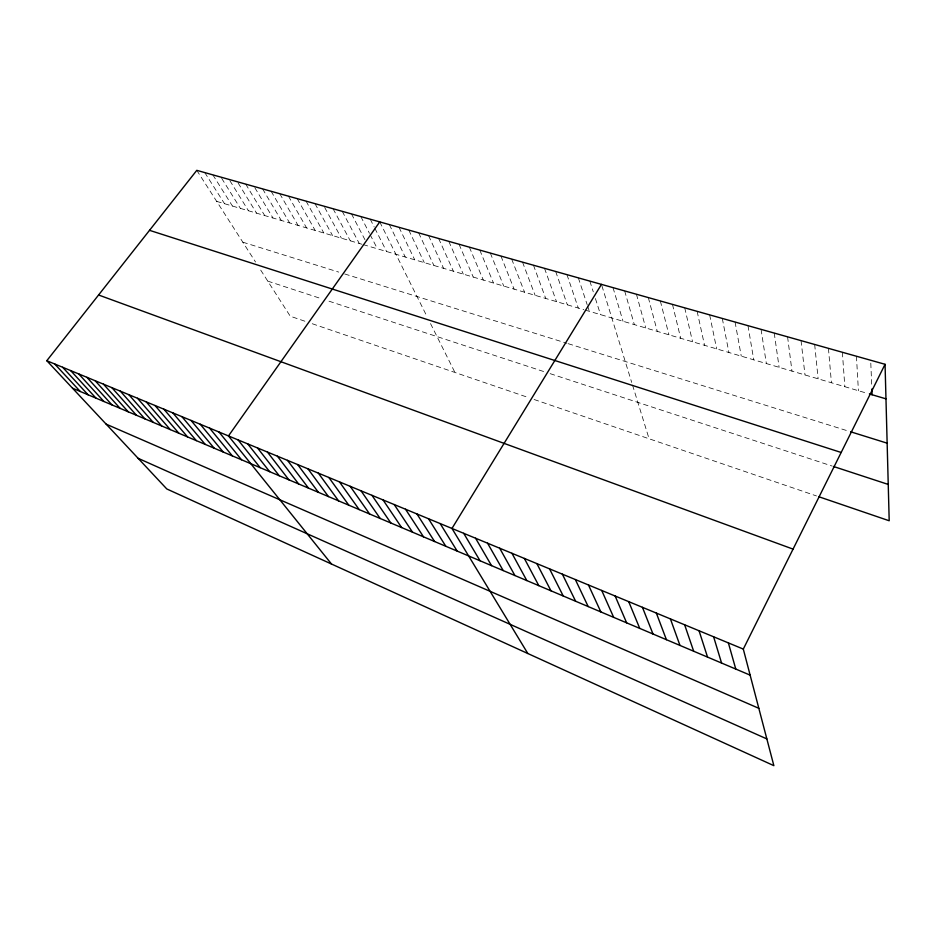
<?xml version="1.0" encoding="UTF-8"?>
<svg xmlns="http://www.w3.org/2000/svg" width="936" height="936" viewBox="0 0 936 936"><rect width="100%" height="100%" fill="white"/><g stroke="black" fill="none" stroke-linecap="round" stroke-linejoin="round"><path stroke-width="0.7" stroke-dasharray="4.68 3.51" d="M216.696 201.392L361.834 244.214M363.121 244.589L583.842 309.699M585.222 310.108L868 393.541M242.833 242.19L338.703 272.095M344.717 273.967L566.888 343.266M568.175 343.676L848.028 430.969M267.778 281.128L321.142 298.619M329.004 301.193L544.612 371.838M550.146 373.651L832.127 466.046M304.867 321.212L290.265 316.228L259.67 268.48M312.238 323.727L528.899 397.718M534.093 399.496L816.485 495.94M196.794 170.34L255.54 262.033M204.773 172.587L224.535 203.709M212.835 174.856L232.432 206.037M221.692 178.343L240.4 208.389M229.882 180.66L248.438 210.752M238.13 182.988L256.546 213.151M245.723 184.123L264.712 215.561M254.838 187.703L272.949 217.983M262.595 188.885L281.256 220.44M271.136 191.283L289.622 222.908M279.759 193.717L298.069 225.4M288.452 196.162L306.587 227.916M297.215 198.643L315.175 230.443M306.06 201.135L323.844 233.005M314.987 203.65L332.584 235.579M324.687 207.464L341.394 238.177M333.076 208.751L350.286 240.798M342.248 211.325L359.248 243.442M351.491 213.934L364.935 239.674M360.828 216.567L369.451 233.333M370.118 234.62L377.419 248.812M370.246 219.223L374.178 226.968M374.833 228.267L386.626 251.527M379.747 221.902L427.214 316.965M430.525 323.587L454.931 372.458M389.341 224.605L405.276 257.026M399.017 227.331L414.73 259.81M408.786 230.081L424.265 262.63M418.649 232.865L433.883 265.461M428.594 235.661L443.594 268.328M438.645 238.493L453.398 271.218M448.777 241.348L463.285 274.143M459.014 244.237L473.253 277.079M469.345 247.151L483.327 280.051M479.782 250.087L493.494 283.046M490.312 253.059L503.743 286.077M500.935 256.054L514.098 289.13M511.676 259.085L524.546 292.207M522.522 262.139L535.1 295.32M533.462 265.216L545.746 298.467M544.518 268.339L556.499 301.638M555.68 271.487L567.356 304.844M566.959 274.657L578.308 308.073M578.343 277.863L587.164 304.645M587.609 305.978L589.376 311.337M589.844 281.104L593.272 291.833M595.413 298.537L600.538 314.636M601.883 285.726L631.695 382.403M632.537 385.105L649.081 438.762M613.01 287.633L623.025 321.259M624.663 290.921L634.327 324.605M636.433 294.243L645.746 327.963M648.332 297.589L657.283 331.367M660.348 300.982L668.924 334.807M672.481 304.399L680.683 338.27M684.742 307.85L692.558 341.78M697.133 311.349L704.551 345.314M709.652 314.87L716.672 348.894M722.299 318.439L728.91 352.498M735.076 322.042L741.265 356.148M747.993 325.681L753.749 359.834M761.05 329.355L766.362 363.554M774.236 333.076L779.115 367.31M787.574 336.831L791.985 371.112M801.052 340.634L804.995 374.95M814.671 344.471L818.134 378.823M828.442 348.356L831.425 382.742M842.365 352.275L844.845 386.708M856.44 356.242L858.406 390.71M870.796 363.133L871.755 386.123"/><path stroke-width="1.4" d="M743.301 649.081L885.058 364.303L196.794 170.34L46.8 360.711L166.795 488.955L773.861 765.66L743.301 649.081L46.8 360.711M601.462 284.38L451.971 528.454L527.822 653.515M379.747 221.902L228.478 435.919L331.496 564.022M869.38 393.939L885.971 398.841M850.613 431.777L887.152 443.173M149.526 230.326L841.172 452.474M833.461 466.479L888.241 484.427M819 496.794L889.2 520.767L885.058 364.303M98.584 294.992L793.061 549.116M72.528 388.206L750.134 675.137M106.177 424.16L758.839 708.33M138.13 458.312L766.853 738.925M54.674 363.964L80.274 391.482M62.618 367.263L88.101 394.793M70.645 370.574L95.987 398.139M78.741 373.932L103.943 401.509M86.896 377.313L111.969 404.902M95.144 380.718L120.077 408.33M103.463 384.17L128.244 411.793M111.852 387.644L136.492 415.291M120.323 391.143L144.811 418.813M128.875 394.688L153.2 422.37M137.498 398.256L161.671 425.95M146.215 401.872L170.223 429.565M155.013 405.51L178.846 433.228M163.882 409.184L187.551 436.913M172.844 412.893L196.338 440.634M181.9 416.637L205.206 444.389M191.026 420.416L214.157 448.18M200.257 424.242L223.189 452.006M209.57 428.091L232.315 455.867M218.977 431.987L241.511 459.763M238.06 439.897L260.185 467.672M247.747 443.91L269.662 471.674M257.529 447.958L279.221 475.734M267.415 452.041L288.885 479.817M277.395 456.183L298.631 483.947M287.481 460.348L308.482 488.112M297.66 464.572L318.415 492.324M307.956 468.831L328.454 496.583M318.345 473.136L338.598 500.877M328.852 477.477L348.835 505.206M339.464 481.876L359.19 509.594M350.181 486.31L369.638 514.016M361.015 490.803L380.191 518.485M371.966 495.331L390.85 523.002M383.035 499.918L401.626 527.565M394.22 504.539L412.507 532.163M405.522 509.219L423.505 536.819M416.941 513.958L434.608 541.523M428.489 518.731L445.828 546.285M440.166 523.575L457.177 551.082M463.706 533.309L480.028 560.758M475.57 538.223L491.54 565.636M487.562 543.196L503.182 570.562M499.684 548.215L514.929 575.546M511.945 553.293L526.816 580.577M524.347 558.418L538.82 585.655M536.878 563.612L550.965 590.803M549.549 568.854L563.238 595.998M562.372 574.166L575.64 601.251M575.336 579.536L588.182 606.563M588.451 584.965L600.853 611.922M601.719 590.452L613.677 617.35M615.139 596.01L626.64 622.838M628.711 601.637L639.744 628.395M642.447 607.324L653 634.011M656.347 613.068L666.409 639.686M670.41 618.895L679.969 645.419M684.637 624.792L693.681 651.234M699.04 630.747L707.546 657.107M713.618 636.784L721.574 663.051M728.372 642.892L735.778 669.053M871.872 389.002L872.118 394.746"/></g></svg>
